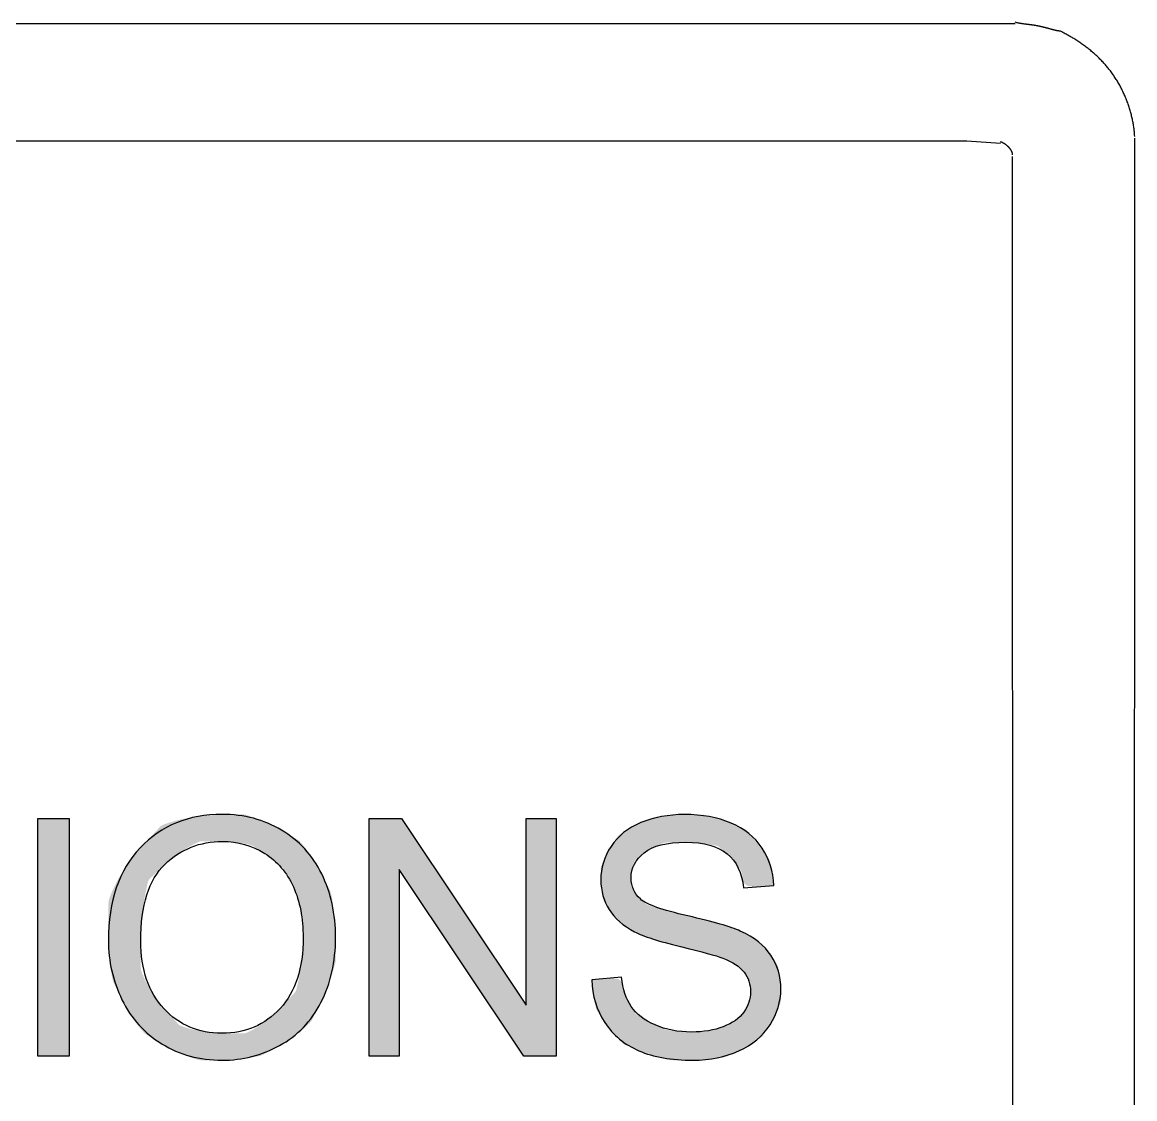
# Model space of a CAD drawing. Extents: x 527 to 611, y 788 to 934.
# Drawn here: x 573.076 to 573.635, y 805.843 to 806.383 of the extents above; entities that cross this region are included whole.
import ezdxf

# ---------------------------------------------------------------- set-up
doc = ezdxf.new("R2010")
doc.units = 0
doc.header["$MEASUREMENT"] = 0
doc.layers.add('1', color=4, linetype='Continuous')
doc.layers.add('DIM', color=3, linetype='Continuous')

# ---------------------------------------------------------------- blocks, each defined once
blk = doc.blocks.new('HSSCP')
at = {"layer": '1'}
h = blk.add_hatch(color=3, dxfattribs=at)
h.dxf.hatch_style = 2
edge = h.paths.add_edge_path()
edge.add_spline(control_points=[(-3.41972, -1.51506), (-3.41972, -1.51506), (-3.41972, -1.51506), (-3.41298, -1.5224), (-3.40834, -1.53181), (-3.4037, -1.54123), (-3.40138, -1.5519), (-3.40138, -1.56384), (-3.40138, -1.57593), (-3.40382, -1.58676), (-3.4087, -1.59631), (-3.41359, -1.60586), (-3.42051, -1.61308), (-3.42946, -1.61799), (-3.43841, -1.6229), (-3.44807, -1.62536), (-3.45843, -1.62536), (-3.46966, -1.62536), (-3.4797, -1.62265), (-3.48854, -1.61722), (-3.49738, -1.6118), (-3.50408, -1.60439), (-3.50864, -1.595), (-3.5132, -1.58562), (-3.51548, -1.57569), (-3.51548, -1.56522), (-3.51548, -1.54542), (-3.51016, -1.52991), (-3.49953, -1.51871), (-3.48889, -1.50751), (-3.47517, -1.50191), (-3.45835, -1.50191), (-3.44733, -1.50191), (-3.43741, -1.50454), (-3.42856, -1.5098), (-3.41972, -1.51506)], knot_values=[-1, 0, 0, 0, 0, 0, 1, 1, 1, 2, 2, 2, 3, 3, 3, 4, 4, 4, 5, 5, 5, 6, 6, 6, 7, 7, 7, 8, 8, 8, 9, 9, 9, 10, 10, 10, 11, 11, 11, 11], degree=3, periodic=0)
edge = h.paths.add_edge_path()
edge.add_spline(control_points=[(-3.47987, -1.60771), (-3.47987, -1.60771), (-3.47987, -1.60771), (-3.47017, -1.61185), (-3.45851, -1.61185), (-3.44663, -1.61185), (-3.43685, -1.60767), (-3.42917, -1.59932), (-3.4215, -1.59096), (-3.41766, -1.57911), (-3.41766, -1.56375), (-3.41766, -1.55404), (-3.4193, -1.54557), (-3.42258, -1.53832), (-3.42586, -1.53108), (-3.43066, -1.52547), (-3.43698, -1.52148), (-3.44331, -1.51749), (-3.4504, -1.5155), (-3.45827, -1.5155), (-3.46944, -1.5155), (-3.47906, -1.51933), (-3.48711, -1.52701), (-3.49517, -1.53469), (-3.4992, -1.54751), (-3.4992, -1.56546), (-3.4992, -1.57984), (-3.49533, -1.59117), (-3.4876, -1.59944), (-3.47987, -1.60771)], knot_values=[-1, 0, 0, 0, 0, 0, 1, 1, 1, 2, 2, 2, 3, 3, 3, 4, 4, 4, 5, 5, 5, 6, 6, 6, 7, 7, 7, 8, 8, 8, 9, 9, 9, 9], degree=3, periodic=0)
h = blk.add_hatch(color=3, dxfattribs=at)
h.dxf.hatch_style = 2
edge = h.paths.add_edge_path()
edge.add_spline(control_points=[(-3.19114, -1.5637), (-3.19114, -1.5637), (-3.19114, -1.5637), (-3.18601, -1.56776), (-3.18271, -1.57267), (-3.1794, -1.57758), (-3.17774, -1.58323), (-3.17774, -1.58963), (-3.17774, -1.59598), (-3.17956, -1.60196), (-3.18319, -1.60758), (-3.18683, -1.61319), (-3.19205, -1.61756), (-3.19886, -1.62068), (-3.20567, -1.6238), (-3.21333, -1.62536), (-3.22185, -1.62536), (-3.23265, -1.62536), (-3.24169, -1.62379), (-3.24899, -1.62064), (-3.25629, -1.61749), (-3.26201, -1.61276), (-3.26616, -1.60644), (-3.27031, -1.60012), (-3.27249, -1.59297), (-3.27271, -1.58499), (-3.27271, -1.58499), (-3.25782, -1.58369), (-3.25782, -1.58369), (-3.25711, -1.58966), (-3.25547, -1.59456), (-3.2529, -1.59838), (-3.25032, -1.60221), (-3.24632, -1.6053), (-3.24089, -1.60766), (-3.23547, -1.61002), (-3.22936, -1.6112), (-3.22258, -1.6112), (-3.21656, -1.6112), (-3.21124, -1.6103), (-3.20663, -1.60851), (-3.20202, -1.60672), (-3.19859, -1.60427), (-3.19634, -1.60115), (-3.19409, -1.59803), (-3.19296, -1.59462), (-3.19296, -1.59094), (-3.19296, -1.58719), (-3.19404, -1.58392), (-3.19621, -1.58113), (-3.19838, -1.57834), (-3.20197, -1.57599), (-3.20696, -1.57409), (-3.21016, -1.57284), (-3.21724, -1.5709), (-3.2282, -1.56827), (-3.23916, -1.56564), (-3.24683, -1.56316), (-3.25123, -1.56082), (-3.25692, -1.55784), (-3.26117, -1.55414), (-3.26396, -1.54972), (-3.26676, -1.54529), (-3.26815, -1.54034), (-3.26815, -1.53486), (-3.26815, -1.52884), (-3.26645, -1.52321), (-3.26303, -1.51798), (-3.25961, -1.51274), (-3.25462, -1.50877), (-3.24805, -1.50606), (-3.24149, -1.50334), (-3.23419, -1.50199), (-3.22616, -1.50199), (-3.21732, -1.50199), (-3.20952, -1.50341), (-3.20277, -1.50626), (-3.19601, -1.50911), (-3.19082, -1.5133), (-3.18718, -1.51883), (-3.18355, -1.52437), (-3.18159, -1.53063), (-3.18132, -1.53763), (-3.18132, -1.53763), (-3.19646, -1.53877), (-3.19646, -1.53877), (-3.19727, -1.53123), (-3.20003, -1.52553), (-3.20472, -1.52168), (-3.20941, -1.51783), (-3.21634, -1.5159), (-3.22551, -1.5159), (-3.23506, -1.5159), (-3.24202, -1.51765), (-3.24639, -1.52115), (-3.25075, -1.52465), (-3.25294, -1.52887), (-3.25294, -1.53381), (-3.25294, -1.53809), (-3.25139, -1.54162), (-3.2483, -1.54439), (-3.24526, -1.54715), (-3.23733, -1.54999), (-3.22449, -1.55289), (-3.21166, -1.55579), (-3.20286, -1.55833), (-3.19809, -1.5605), (-3.19114, -1.5637)], knot_values=[-1, 0, 0, 0, 0, 0, 1, 1, 1, 2, 2, 2, 3, 3, 3, 4, 4, 4, 5, 5, 5, 6, 6, 6, 7, 7, 7, 8, 8, 8, 9, 9, 9, 10, 10, 10, 11, 11, 11, 12, 12, 12, 13, 13, 13, 14, 14, 14, 15, 15, 15, 16, 16, 16, 17, 17, 17, 18, 18, 18, 19, 19, 19, 20, 20, 20, 21, 21, 21, 22, 22, 22, 23, 23, 23, 24, 24, 24, 25, 25, 25, 26, 26, 26, 27, 27, 27, 28, 28, 28, 29, 29, 29, 30, 30, 30, 31, 31, 31, 32, 32, 32, 33, 33, 33, 34, 34, 34, 35, 35, 35, 35], degree=3, periodic=0)
h = blk.add_hatch(color=3, dxfattribs=at)
h.dxf.hatch_style = 2
h.paths.add_polyline_path([(-3.55096, -1.62332), (-3.55096, -1.50402), (-3.53518, -1.50402), (-3.53518, -1.62332)])
h = blk.add_hatch(color=3, dxfattribs=at)
h.dxf.hatch_style = 2
h.paths.add_polyline_path([(-3.38454, -1.62332), (-3.38454, -1.50402), (-3.36834, -1.50402), (-3.30568, -1.59769), (-3.30568, -1.50402), (-3.29054, -1.50402), (-3.29054, -1.62332), (-3.30674, -1.62332), (-3.3694, -1.52957), (-3.3694, -1.62332)])
at = {"layer": '1', "color": 4}
for points in [[(-3.06004, -1.10496), (-4.00767, -1.10496)], [(-3.0843, -1.16387), (-3.97934, -1.16385)], [(-3.06735, -1.16501), (-3.0843, -1.16387)], [(-3.00007, -1.73256), (-3, -1.16494)], [(-3, -1.16494), (-3, -1.16239)], [(-3.06132, -1.17327), (-3.06134, -1.17156)], [(-3.06131, -1.70583), (-3.06132, -1.17327)]]:
    blk.add_lwpolyline(points, dxfattribs=at)
at = {"layer": '1', "color": 3}
for points in [[(-3.55096, -1.62332), (-3.55096, -1.50402), (-3.53518, -1.50402), (-3.53518, -1.62332), (-3.55096, -1.62332)], [(-3.38454, -1.62332), (-3.38454, -1.50402), (-3.36834, -1.50402), (-3.30568, -1.59769), (-3.30568, -1.50402), (-3.29054, -1.50402), (-3.29054, -1.62332), (-3.30674, -1.62332), (-3.3694, -1.52957), (-3.3694, -1.62332), (-3.38454, -1.62332)]]:
    blk.add_lwpolyline(points, dxfattribs=at)
at = {"layer": '1', "color": 4}
for points, knots in [([(-3.03723, -1.10866), (-3.03723, -1.10866), (-3.03759, -1.10862), (-3.03759, -1.10862), (-3.03771, -1.10861), (-3.03784, -1.1086), (-3.03796, -1.10858), (-3.03808, -1.10857), (-3.03819, -1.10855), (-3.03832, -1.10853), (-3.03844, -1.10851), (-3.03856, -1.10849), (-3.03868, -1.10847), (-3.0388, -1.10845), (-3.03893, -1.10843), (-3.03905, -1.10841), (-3.03917, -1.10838), (-3.03929, -1.10835), (-3.03942, -1.10834), (-3.03954, -1.10831), (-3.03966, -1.10828), (-3.03978, -1.10826), (-3.0399, -1.10823), (-3.04003, -1.1082), (-3.04015, -1.10817), (-3.04028, -1.10813), (-3.0404, -1.10811), (-3.04052, -1.10808), (-3.04064, -1.10805), (-3.04076, -1.10803), (-3.04089, -1.10798), (-3.04102, -1.10796), (-3.04114, -1.10792), (-3.04126, -1.10789), (-3.04138, -1.10786), (-3.04151, -1.10782), (-3.04163, -1.10779), (-3.04175, -1.10775), (-3.04188, -1.10773), (-3.04201, -1.10769), (-3.04213, -1.10766), (-3.04226, -1.10762), (-3.04238, -1.10759), (-3.0425, -1.10755), (-3.04263, -1.10751), (-3.04275, -1.10748), (-3.04288, -1.10744), (-3.043, -1.10742), (-3.04312, -1.10737), (-3.04325, -1.10735), (-3.04338, -1.10731), (-3.0435, -1.10727), (-3.04363, -1.10724), (-3.04376, -1.1072), (-3.04388, -1.10717), (-3.04401, -1.10713), (-3.04414, -1.1071), (-3.04426, -1.10706), (-3.04439, -1.10704), (-3.04451, -1.10699), (-3.04464, -1.10697), (-3.04476, -1.10693), (-3.04489, -1.1069), (-3.04502, -1.10686), (-3.04514, -1.10683), (-3.04527, -1.1068), (-3.0454, -1.10676), (-3.04552, -1.10674), (-3.04565, -1.10671), (-3.04578, -1.10667), (-3.0459, -1.10664), (-3.04603, -1.10661), (-3.04616, -1.10657), (-3.04628, -1.10655), (-3.04641, -1.10652), (-3.04654, -1.10649), (-3.04666, -1.10647), (-3.04679, -1.10644), (-3.04692, -1.10641), (-3.04704, -1.10637), (-3.04717, -1.10634), (-3.0473, -1.10632), (-3.04743, -1.10629), (-3.04756, -1.10626), (-3.04769, -1.10624), (-3.04781, -1.10621), (-3.04794, -1.10618), (-3.04807, -1.10615), (-3.0482, -1.10614), (-3.04833, -1.10611), (-3.04846, -1.10609), (-3.04858, -1.10606), (-3.04871, -1.10603), (-3.04884, -1.106), (-3.04897, -1.10599), (-3.04909, -1.10596), (-3.04922, -1.10594), (-3.04935, -1.10591), (-3.04948, -1.1059), (-3.04961, -1.10587), (-3.04974, -1.10584), (-3.04987, -1.10583), (-3.04999, -1.1058), (-3.05012, -1.10577), (-3.05025, -1.10576), (-3.05038, -1.10573), (-3.05051, -1.10572), (-3.05064, -1.10569), (-3.05077, -1.10568), (-3.0509, -1.10565), (-3.05103, -1.10564), (-3.05115, -1.10562), (-3.05128, -1.1056), (-3.05141, -1.10558), (-3.05154, -1.10556), (-3.05167, -1.10554), (-3.0518, -1.10553), (-3.05193, -1.1055), (-3.05206, -1.10549), (-3.05219, -1.10548), (-3.05231, -1.10546), (-3.05244, -1.10543), (-3.05257, -1.10542), (-3.0527, -1.10541), (-3.05283, -1.10539), (-3.05296, -1.10538), (-3.05309, -1.10537), (-3.05322, -1.10534), (-3.05334, -1.10533), (-3.05347, -1.10531), (-3.0536, -1.1053), (-3.05373, -1.10529), (-3.05386, -1.10527), (-3.05399, -1.10526), (-3.05412, -1.10524), (-3.05425, -1.10523), (-3.05438, -1.10522), (-3.0545, -1.10519), (-3.05463, -1.10518), (-3.05476, -1.10516), (-3.05489, -1.10515), (-3.05502, -1.10514), (-3.05515, -1.10512), (-3.05528, -1.10511), (-3.05541, -1.10508), (-3.05554, -1.10507), (-3.05566, -1.10506), (-3.05579, -1.10504), (-3.05592, -1.10501), (-3.05605, -1.105), (-3.05618, -1.10499), (-3.05631, -1.10497), (-3.05644, -1.10495), (-3.05656, -1.10493), (-3.05669, -1.10491), (-3.05682, -1.10489), (-3.05695, -1.10487), (-3.05709, -1.10485), (-3.05722, -1.10482), (-3.05735, -1.1048), (-3.05747, -1.10478), (-3.0576, -1.10476), (-3.05773, -1.10473), (-3.05783, -1.10472), (-3.05795, -1.10469), (-3.05806, -1.10468), (-3.05821, -1.10465), (-3.05835, -1.10461), (-3.05849, -1.10458), (-3.05872, -1.10453), (-3.05894, -1.10447), (-3.05916, -1.1044), (-3.05946, -1.10434), (-3.05975, -1.10425), (-3.06004, -1.10417)], [0, 0, 0, 0, 1, 1, 1, 2, 2, 2, 3, 3, 3, 4, 4, 4, 5, 5, 5, 6, 6, 6, 7, 7, 7, 8, 8, 8, 9, 9, 9, 10, 10, 10, 11, 11, 11, 12, 12, 12, 13, 13, 13, 14, 14, 14, 15, 15, 15, 16, 16, 16, 17, 17, 17, 18, 18, 18, 19, 19, 19, 20, 20, 20, 21, 21, 21, 22, 22, 22, 23, 23, 23, 24, 24, 24, 25, 25, 25, 26, 26, 26, 27, 27, 27, 28, 28, 28, 29, 29, 29, 30, 30, 30, 31, 31, 31, 32, 32, 32, 33, 33, 33, 34, 34, 34, 35, 35, 35, 36, 36, 36, 37, 37, 37, 38, 38, 38, 39, 39, 39, 40, 40, 40, 41, 41, 41, 42, 42, 42, 43, 43, 43, 44, 44, 44, 45, 45, 45, 46, 46, 46, 47, 47, 47, 48, 48, 48, 49, 49, 49, 50, 50, 50, 51, 51, 51, 52, 52, 52, 53, 53, 53, 54, 54, 54, 55, 55, 55, 56, 56, 56, 57, 57, 57, 58, 58, 58, 58]), ([(-3, -1.1616), (-3, -1.1616), (-3.00006, -1.16064), (-3.00006, -1.16064), (-3.00008, -1.16031), (-3.00011, -1.15999), (-3.00014, -1.15965), (-3.00017, -1.15932), (-3.0002, -1.15898), (-3.00024, -1.15864), (-3.00028, -1.1583), (-3.00032, -1.15797), (-3.00037, -1.15763), (-3.00041, -1.15729), (-3.00046, -1.15693), (-3.00052, -1.1566), (-3.00057, -1.15624), (-3.00062, -1.15589), (-3.00068, -1.15554), (-3.00075, -1.15519), (-3.00081, -1.15483), (-3.00087, -1.15448), (-3.00094, -1.15413), (-3.00101, -1.15377), (-3.00109, -1.15341), (-3.00116, -1.15306), (-3.00124, -1.15269), (-3.00132, -1.15234), (-3.0014, -1.15197), (-3.00149, -1.15162), (-3.00157, -1.15125), (-3.00166, -1.15089), (-3.00176, -1.15052), (-3.00185, -1.15017), (-3.00195, -1.1498), (-3.00205, -1.14943), (-3.00215, -1.14907), (-3.00225, -1.1487), (-3.00235, -1.14834), (-3.00246, -1.14797), (-3.00258, -1.1476), (-3.00269, -1.14724), (-3.0028, -1.14688), (-3.00292, -1.14652), (-3.00304, -1.14615), (-3.00316, -1.14579), (-3.00329, -1.14542), (-3.00341, -1.14507), (-3.00354, -1.1447), (-3.00367, -1.14433), (-3.0038, -1.14398), (-3.00394, -1.14362), (-3.00408, -1.14326), (-3.00422, -1.1429), (-3.00436, -1.14254), (-3.0045, -1.14219), (-3.00465, -1.14184), (-3.0048, -1.14147), (-3.00495, -1.14112), (-3.00511, -1.14077), (-3.00526, -1.14043), (-3.00542, -1.14008), (-3.00558, -1.13972), (-3.00574, -1.13938), (-3.00591, -1.13903), (-3.00607, -1.13869), (-3.00624, -1.13834), (-3.00641, -1.138), (-3.00659, -1.13766), (-3.00676, -1.13732), (-3.00694, -1.13698), (-3.00711, -1.13664), (-3.0073, -1.13631), (-3.00748, -1.13598), (-3.00766, -1.13564), (-3.00785, -1.1353), (-3.00804, -1.13498), (-3.00823, -1.13465), (-3.00842, -1.13431), (-3.00862, -1.13399), (-3.00882, -1.13366), (-3.00902, -1.13333), (-3.00922, -1.13301), (-3.00942, -1.1327), (-3.00963, -1.13237), (-3.00983, -1.13206), (-3.01004, -1.13173), (-3.01026, -1.13142), (-3.01047, -1.13111), (-3.01069, -1.1308), (-3.0109, -1.13049), (-3.01112, -1.13017), (-3.01135, -1.12986), (-3.01157, -1.12955), (-3.01179, -1.12925), (-3.01202, -1.12894), (-3.01225, -1.12864), (-3.01248, -1.12834), (-3.01271, -1.12803), (-3.01295, -1.12773), (-3.01318, -1.12743), (-3.01342, -1.12715), (-3.01366, -1.12685), (-3.0139, -1.12655), (-3.01415, -1.12627), (-3.01439, -1.12598), (-3.01463, -1.12568), (-3.01489, -1.1254), (-3.01514, -1.12512), (-3.01539, -1.12483), (-3.01565, -1.12456), (-3.0159, -1.12427), (-3.01616, -1.124), (-3.01642, -1.12372), (-3.01668, -1.12345), (-3.01694, -1.12318), (-3.01721, -1.1229), (-3.01748, -1.12263), (-3.01774, -1.12236), (-3.01801, -1.1221), (-3.01828, -1.12183), (-3.01855, -1.12158), (-3.01883, -1.1213), (-3.01911, -1.12105), (-3.01939, -1.12079), (-3.01967, -1.12053), (-3.01995, -1.12029), (-3.02023, -1.12003), (-3.02051, -1.11977), (-3.02081, -1.11953), (-3.02109, -1.11928), (-3.02138, -1.11904), (-3.02167, -1.11879), (-3.02197, -1.11855), (-3.02226, -1.11831), (-3.02256, -1.11806), (-3.02285, -1.11782), (-3.02315, -1.11759), (-3.02345, -1.11736), (-3.02375, -1.11711), (-3.02405, -1.11688), (-3.02436, -1.11665), (-3.02466, -1.11642), (-3.02497, -1.11619), (-3.02528, -1.11596), (-3.02559, -1.11574), (-3.02591, -1.11551), (-3.02622, -1.1153), (-3.02653, -1.11506), (-3.02685, -1.11485), (-3.02716, -1.11463), (-3.02748, -1.11441), (-3.0278, -1.1142), (-3.02812, -1.11399), (-3.02844, -1.11378), (-3.02877, -1.11356), (-3.02909, -1.11336), (-3.02943, -1.11314), (-3.02976, -1.11292), (-3.0301, -1.1127), (-3.03042, -1.1125), (-3.03074, -1.11231), (-3.03107, -1.11211), (-3.03136, -1.11193), (-3.03164, -1.11176), (-3.03193, -1.11158), (-3.03231, -1.11136), (-3.0327, -1.11113), (-3.03308, -1.11093), (-3.03367, -1.11059), (-3.03427, -1.11025), (-3.03487, -1.10994), (-3.03566, -1.1095), (-3.03644, -1.10908), (-3.03723, -1.10866)], [0, 0, 0, 0, 1, 1, 1, 2, 2, 2, 3, 3, 3, 4, 4, 4, 5, 5, 5, 6, 6, 6, 7, 7, 7, 8, 8, 8, 9, 9, 9, 10, 10, 10, 11, 11, 11, 12, 12, 12, 13, 13, 13, 14, 14, 14, 15, 15, 15, 16, 16, 16, 17, 17, 17, 18, 18, 18, 19, 19, 19, 20, 20, 20, 21, 21, 21, 22, 22, 22, 23, 23, 23, 24, 24, 24, 25, 25, 25, 26, 26, 26, 27, 27, 27, 28, 28, 28, 29, 29, 29, 30, 30, 30, 31, 31, 31, 32, 32, 32, 33, 33, 33, 34, 34, 34, 35, 35, 35, 36, 36, 36, 37, 37, 37, 38, 38, 38, 39, 39, 39, 40, 40, 40, 41, 41, 41, 42, 42, 42, 43, 43, 43, 44, 44, 44, 45, 45, 45, 46, 46, 46, 47, 47, 47, 48, 48, 48, 49, 49, 49, 50, 50, 50, 51, 51, 51, 52, 52, 52, 53, 53, 53, 54, 54, 54, 55, 55, 55, 56, 56, 56, 57, 57, 57, 58, 58, 58, 58]), ([(-3.06134, -1.17077), (-3.06134, -1.17077), (-3.06135, -1.17059), (-3.06135, -1.17059), (-3.06135, -1.17053), (-3.06136, -1.17046), (-3.06137, -1.1704), (-3.06137, -1.17034), (-3.06138, -1.17028), (-3.06139, -1.17021), (-3.06141, -1.17016), (-3.06142, -1.17009), (-3.06144, -1.17002), (-3.06145, -1.16997), (-3.06146, -1.1699), (-3.06148, -1.16983), (-3.0615, -1.16978), (-3.06152, -1.16971), (-3.06154, -1.16964), (-3.06156, -1.16959), (-3.06158, -1.16952), (-3.0616, -1.16945), (-3.06163, -1.1694), (-3.06165, -1.16933), (-3.06168, -1.16926), (-3.06171, -1.16921), (-3.06173, -1.16914), (-3.06177, -1.16907), (-3.06179, -1.16901), (-3.06183, -1.16895), (-3.06186, -1.16888), (-3.06189, -1.16882), (-3.06192, -1.16876), (-3.06196, -1.16869), (-3.06199, -1.16863), (-3.06203, -1.16857), (-3.06207, -1.1685), (-3.06211, -1.16844), (-3.06215, -1.16838), (-3.06219, -1.16831), (-3.06223, -1.16825), (-3.06227, -1.16819), (-3.06231, -1.16812), (-3.06235, -1.16806), (-3.0624, -1.168), (-3.06244, -1.16793), (-3.06249, -1.16787), (-3.06253, -1.16781), (-3.06258, -1.16774), (-3.06262, -1.16769), (-3.06268, -1.16762), (-3.06272, -1.16757), (-3.06277, -1.1675), (-3.06283, -1.16745), (-3.06287, -1.16738), (-3.06293, -1.16732), (-3.06298, -1.16726), (-3.06303, -1.1672), (-3.06308, -1.16713), (-3.06314, -1.16708), (-3.06319, -1.16701), (-3.06325, -1.16696), (-3.06331, -1.1669), (-3.06337, -1.16684), (-3.06342, -1.16678), (-3.06348, -1.16673), (-3.06354, -1.16667), (-3.0636, -1.16661), (-3.06366, -1.16655), (-3.06372, -1.1665), (-3.06378, -1.16644), (-3.06384, -1.16638), (-3.0639, -1.16632), (-3.06396, -1.16627), (-3.06403, -1.16621), (-3.06409, -1.16616), (-3.06416, -1.1661), (-3.06422, -1.16605), (-3.06429, -1.166), (-3.06435, -1.16594), (-3.06442, -1.16589), (-3.06449, -1.16585), (-3.06455, -1.16579), (-3.06462, -1.16574), (-3.06469, -1.16568), (-3.06476, -1.16563), (-3.06483, -1.16559), (-3.06489, -1.16553), (-3.06497, -1.16548), (-3.06504, -1.16544), (-3.0651, -1.16538), (-3.06518, -1.16534), (-3.06525, -1.16529), (-3.06532, -1.16525), (-3.06539, -1.16521), (-3.06546, -1.16515), (-3.06554, -1.16511), (-3.06561, -1.16507), (-3.06569, -1.16502), (-3.06576, -1.16498), (-3.06584, -1.16494), (-3.0659, -1.1649), (-3.06598, -1.16486), (-3.06604, -1.16482), (-3.06611, -1.16479), (-3.06618, -1.16475), (-3.06626, -1.16471), (-3.06635, -1.16467), (-3.06643, -1.16463), (-3.06656, -1.16456), (-3.06669, -1.1645), (-3.06683, -1.16445), (-3.067, -1.16437), (-3.06717, -1.16429), (-3.06735, -1.16422)], [0, 0, 0, 0, 1, 1, 1, 2, 2, 2, 3, 3, 3, 4, 4, 4, 5, 5, 5, 6, 6, 6, 7, 7, 7, 8, 8, 8, 9, 9, 9, 10, 10, 10, 11, 11, 11, 12, 12, 12, 13, 13, 13, 14, 14, 14, 15, 15, 15, 16, 16, 16, 17, 17, 17, 18, 18, 18, 19, 19, 19, 20, 20, 20, 21, 21, 21, 22, 22, 22, 23, 23, 23, 24, 24, 24, 25, 25, 25, 26, 26, 26, 27, 27, 27, 28, 28, 28, 29, 29, 29, 30, 30, 30, 31, 31, 31, 32, 32, 32, 33, 33, 33, 34, 34, 34, 35, 35, 35, 36, 36, 36, 37, 37, 37, 38, 38, 38, 38])]:
    blk.add_open_spline(points, degree=3, knots=knots, dxfattribs=at)
at = {"layer": '1', "color": 3}
for points, knots in [([(-3.51548, -1.56522), (-3.51548, -1.54542), (-3.51016, -1.52991), (-3.49953, -1.51871), (-3.48889, -1.50751), (-3.47517, -1.50191), (-3.45835, -1.50191), (-3.44733, -1.50191), (-3.43741, -1.50454), (-3.42856, -1.5098), (-3.41972, -1.51506), (-3.41298, -1.5224), (-3.40834, -1.53181), (-3.4037, -1.54123), (-3.40138, -1.5519), (-3.40138, -1.56384), (-3.40138, -1.57593), (-3.40382, -1.58676), (-3.4087, -1.59631), (-3.41359, -1.60586), (-3.42051, -1.61308), (-3.42946, -1.61799), (-3.43841, -1.6229), (-3.44807, -1.62536), (-3.45843, -1.62536), (-3.46966, -1.62536), (-3.4797, -1.62265), (-3.48854, -1.61722), (-3.49738, -1.6118), (-3.50408, -1.60439), (-3.50864, -1.595), (-3.5132, -1.58562), (-3.51548, -1.57569), (-3.51548, -1.56522)], [0, 0, 0, 0, 1, 1, 1, 2, 2, 2, 3, 3, 3, 4, 4, 4, 5, 5, 5, 6, 6, 6, 7, 7, 7, 8, 8, 8, 9, 9, 9, 10, 10, 10, 11, 11, 11, 11]), ([(-3.27271, -1.58499), (-3.27271, -1.58499), (-3.25782, -1.58369), (-3.25782, -1.58369), (-3.25711, -1.58966), (-3.25547, -1.59456), (-3.2529, -1.59838), (-3.25032, -1.60221), (-3.24632, -1.6053), (-3.24089, -1.60766), (-3.23547, -1.61002), (-3.22936, -1.6112), (-3.22258, -1.6112), (-3.21656, -1.6112), (-3.21124, -1.6103), (-3.20663, -1.60851), (-3.20202, -1.60672), (-3.19859, -1.60427), (-3.19634, -1.60115), (-3.19409, -1.59803), (-3.19296, -1.59462), (-3.19296, -1.59094), (-3.19296, -1.58719), (-3.19404, -1.58392), (-3.19621, -1.58113), (-3.19838, -1.57834), (-3.20197, -1.57599), (-3.20696, -1.57409), (-3.21016, -1.57284), (-3.21724, -1.5709), (-3.2282, -1.56827), (-3.23916, -1.56564), (-3.24683, -1.56316), (-3.25123, -1.56082), (-3.25692, -1.55784), (-3.26117, -1.55414), (-3.26396, -1.54972), (-3.26676, -1.54529), (-3.26815, -1.54034), (-3.26815, -1.53486), (-3.26815, -1.52884), (-3.26645, -1.52321), (-3.26303, -1.51798), (-3.25961, -1.51274), (-3.25462, -1.50877), (-3.24805, -1.50606), (-3.24149, -1.50334), (-3.23419, -1.50199), (-3.22616, -1.50199), (-3.21732, -1.50199), (-3.20952, -1.50341), (-3.20277, -1.50626), (-3.19601, -1.50911), (-3.19082, -1.5133), (-3.18718, -1.51883), (-3.18355, -1.52437), (-3.18159, -1.53063), (-3.18132, -1.53763), (-3.18132, -1.53763), (-3.19646, -1.53877), (-3.19646, -1.53877), (-3.19727, -1.53123), (-3.20003, -1.52553), (-3.20472, -1.52168), (-3.20941, -1.51783), (-3.21634, -1.5159), (-3.22551, -1.5159), (-3.23506, -1.5159), (-3.24202, -1.51765), (-3.24639, -1.52115), (-3.25075, -1.52465), (-3.25294, -1.52887), (-3.25294, -1.53381), (-3.25294, -1.53809), (-3.25139, -1.54162), (-3.2483, -1.54439), (-3.24526, -1.54715), (-3.23733, -1.54999), (-3.22449, -1.55289), (-3.21166, -1.55579), (-3.20286, -1.55833), (-3.19809, -1.5605), (-3.19114, -1.5637), (-3.18601, -1.56776), (-3.18271, -1.57267), (-3.1794, -1.57758), (-3.17774, -1.58323), (-3.17774, -1.58963), (-3.17774, -1.59598), (-3.17956, -1.60196), (-3.18319, -1.60758), (-3.18683, -1.61319), (-3.19205, -1.61756), (-3.19886, -1.62068), (-3.20567, -1.6238), (-3.21333, -1.62536), (-3.22185, -1.62536), (-3.23265, -1.62536), (-3.24169, -1.62379), (-3.24899, -1.62064), (-3.25629, -1.61749), (-3.26201, -1.61276), (-3.26616, -1.60644), (-3.27031, -1.60012), (-3.27249, -1.59297), (-3.27271, -1.58499)], [0, 0, 0, 0, 1, 1, 1, 2, 2, 2, 3, 3, 3, 4, 4, 4, 5, 5, 5, 6, 6, 6, 7, 7, 7, 8, 8, 8, 9, 9, 9, 10, 10, 10, 11, 11, 11, 12, 12, 12, 13, 13, 13, 14, 14, 14, 15, 15, 15, 16, 16, 16, 17, 17, 17, 18, 18, 18, 19, 19, 19, 20, 20, 20, 21, 21, 21, 22, 22, 22, 23, 23, 23, 24, 24, 24, 25, 25, 25, 26, 26, 26, 27, 27, 27, 28, 28, 28, 29, 29, 29, 30, 30, 30, 31, 31, 31, 32, 32, 32, 33, 33, 33, 34, 34, 34, 35, 35, 35, 35]), ([(-3.4992, -1.56546), (-3.4992, -1.57984), (-3.49533, -1.59117), (-3.4876, -1.59944), (-3.47987, -1.60771), (-3.47017, -1.61185), (-3.45851, -1.61185), (-3.44663, -1.61185), (-3.43685, -1.60767), (-3.42917, -1.59932), (-3.4215, -1.59096), (-3.41766, -1.57911), (-3.41766, -1.56375), (-3.41766, -1.55404), (-3.4193, -1.54557), (-3.42258, -1.53832), (-3.42586, -1.53108), (-3.43066, -1.52547), (-3.43698, -1.52148), (-3.44331, -1.51749), (-3.4504, -1.5155), (-3.45827, -1.5155), (-3.46944, -1.5155), (-3.47906, -1.51933), (-3.48711, -1.52701), (-3.49517, -1.53469), (-3.4992, -1.54751), (-3.4992, -1.56546)], [0, 0, 0, 0, 1, 1, 1, 2, 2, 2, 3, 3, 3, 4, 4, 4, 5, 5, 5, 6, 6, 6, 7, 7, 7, 8, 8, 8, 9, 9, 9, 9])]:
    blk.add_open_spline(points, degree=3, knots=knots, dxfattribs=at)
blk = doc.blocks.new('new block')
at = {"layer": '1', "color": 3}
blk.add_blockref('HSSCP', (-0.06692, 0.87911), dxfattribs=at)
blk = doc.blocks.new('2018 FLAIR')
at = {"layer": 'DIM'}
blk.add_blockref('new block', (49.80674, 3.2458), dxfattribs=at)

msp = doc.modelspace()

# ---------------------------------------------------------------- block references
at = {"layer": '1'}
msp.add_blockref('2018 FLAIR', (526.89526, 803.36239), dxfattribs=at)

doc.saveas('drawing.dxf')
